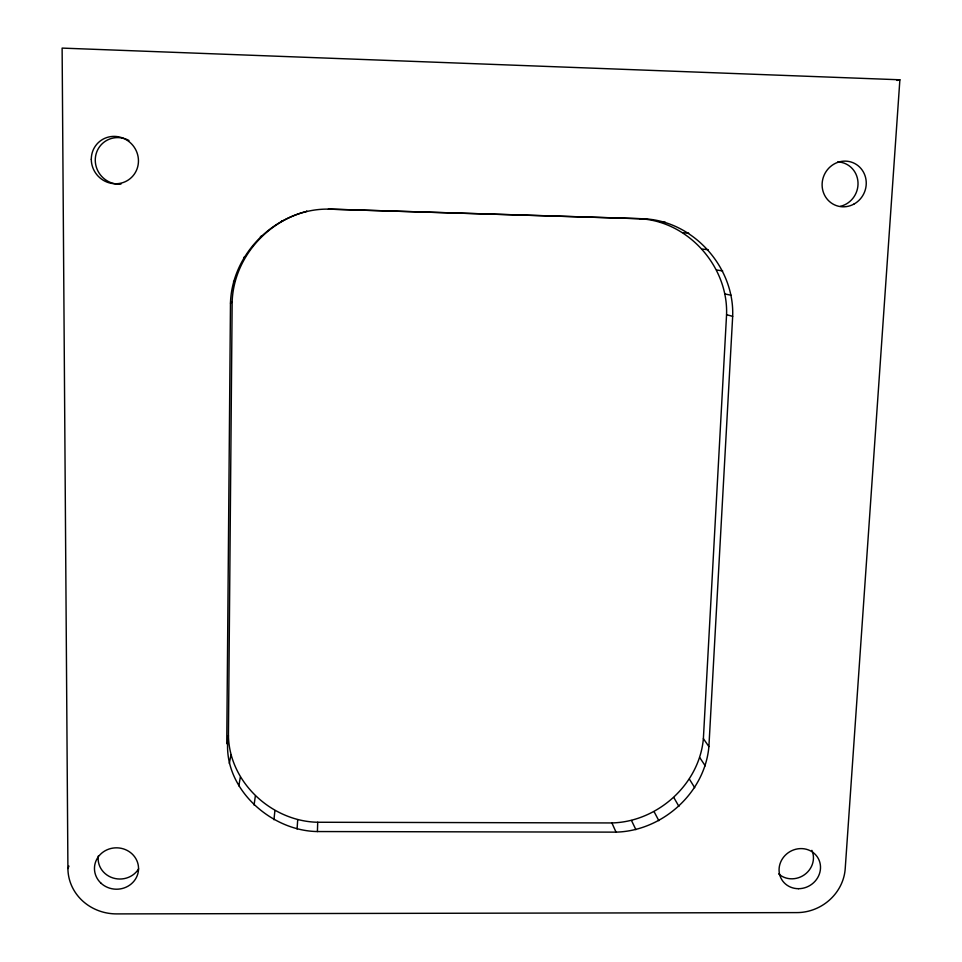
<?xml version="1.0" encoding="UTF-8"?>
<svg xmlns="http://www.w3.org/2000/svg" width="962" height="962" viewBox="0 0 962 962"><rect width="100%" height="100%" fill="white"/><g stroke="black" fill="none" stroke-linecap="round" stroke-linejoin="round"><path stroke-width="1.44" d="M226.755 743.71L230.471 303.102C231.998 252.393 277.609 208.489 328.379 209.115L639.802 218.711C690.896 218.434 734.679 265.656 732.671 316.33L708.898 746.584C704.785 793.037 662.253 830.964 616.029 832.13L317.412 831.553C269.12 830.843 220.358 785.653 228.427 735.629L232.155 301.659C233.67 259.043 266.053 221.476 307.094 211.279L306.601 211.279M317.412 831.553L317.713 822.257C271.681 821.368 229.305 782.346 228.427 735.629M317.713 822.257L611.904 822.943C657.467 821.825 699.362 784.415 703.378 738.636L726.563 314.706C728.33 266.45 688.299 221.284 639.802 218.711M297.09 828.967L297.703 819.696M899.879 79.786L845.213 868.698A46.416 43.242 -31.1 0 1 796.957 912.601L116.63 913.9A48.497 45.539 1.1 0 1 67.917 868.554L62.121 48.1L899.879 79.786L896.993 80.471M273.942 819.756L274.904 810.605M254.076 805.074L255.327 796.127M238.829 785.882L240.32 777.2M229.305 763.443L230.94 755.074M67.917 868.554L68.939 866.077M230.471 303.102L232.155 301.659M233.489 281.65L235.137 280.543M243.927 257.287L245.418 256.565M260.413 236.52L261.64 236.123M281.794 220.815L282.684 220.659M644.612 218.819L328.379 209.115M660.257 222.114L665.391 222.282M683.188 232.768L688.684 233.105M702.428 249.11L708.212 249.711M716.69 269.997L722.666 270.923M725.011 293.963L731.12 295.25M726.563 314.706L732.671 316.33M703.378 738.636L708.898 746.584M699.783 757.623L705.23 765.836M689.429 779.184L694.72 787.71M673.857 797.606L678.907 806.396M654.1 811.7L658.85 820.694M631.493 820.514L635.906 829.653M611.904 822.943L616.029 832.13M138.636 868.854A21.705 20.406 1.2 0 1 112.903 877.945A21.705 20.406 1.2 0 1 98.304 855.976M120.947 184.139A23.653 22.847 48.9 0 1 95.334 158.297A23.653 22.847 48.9 0 1 124.459 138.6M125.613 138.985A23.653 22.847 48.9 0 1 128.992 140.512M837.758 161.917A22.643 21.573 -67.2 0 1 857.984 182.167A22.643 21.573 -67.2 0 1 840.523 206.289M811.892 850.348A20.791 19.396 -31.1 0 1 804.436 874.747A20.791 19.396 -31.1 0 1 778.667 873.929M100.926 883.128A22.042 20.695 1.1 0 0 137.794 873.917A22.042 20.695 1.1 0 0 110.786 848.52A22.042 20.695 1.1 0 0 100.926 883.128M91.294 159.283A24.05 23.22 48.8 0 0 126.707 180.964A24.05 23.22 48.8 0 0 126.623 139.947A24.05 23.22 48.8 0 0 91.294 159.283M798.448 888.696A21.092 19.649 -31.1 0 0 818.373 858.669A21.092 19.649 -31.1 0 0 782.551 858.585A21.092 19.649 -31.1 0 0 798.448 888.696M853.871 204.124A23.016 21.898 -67 0 0 856.517 164.574A23.016 21.898 -67 0 0 822.161 183.201A23.016 21.898 -67 0 0 853.871 204.124"/></g></svg>
